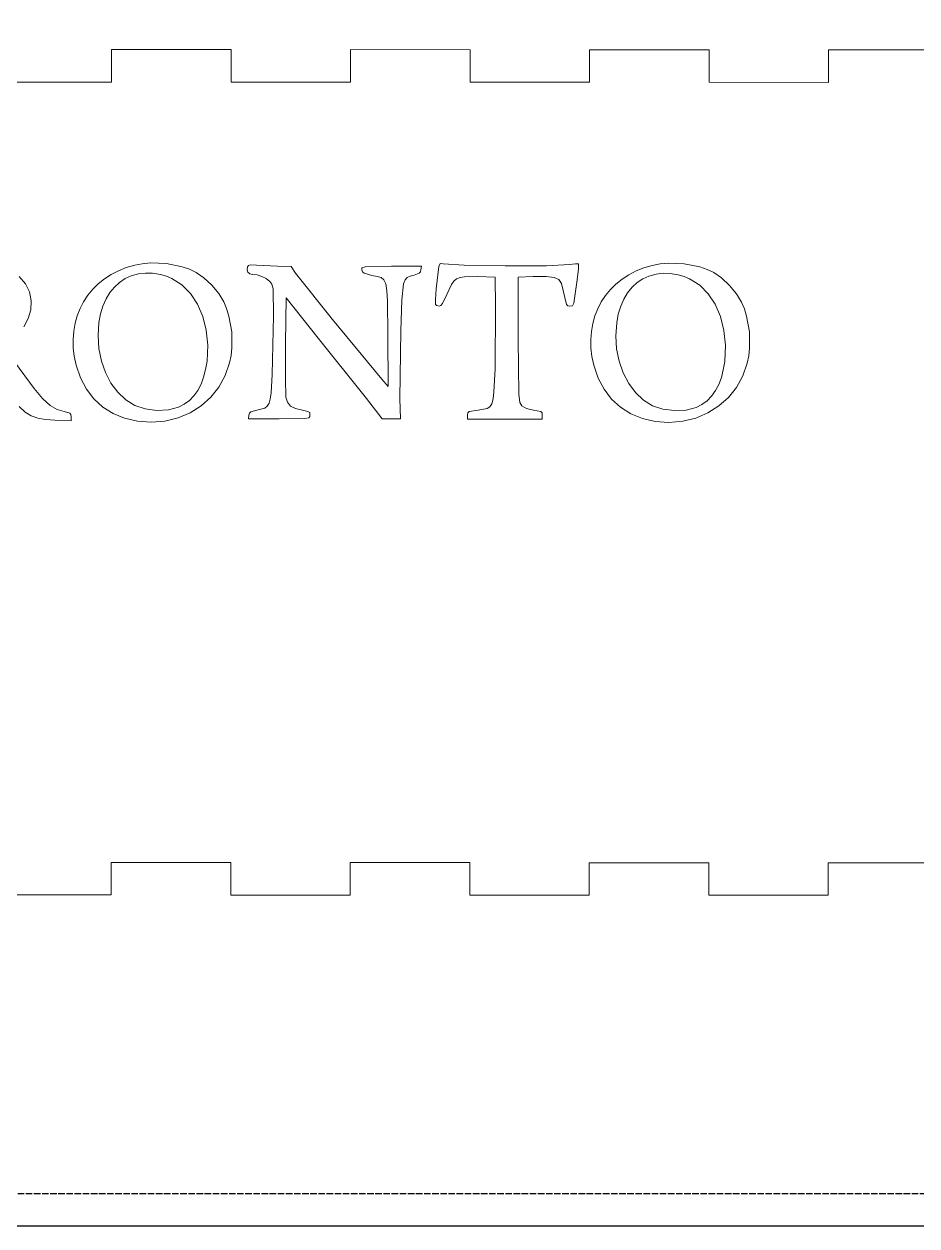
# Model space of a CAD drawing. Header units: millimetres. Extents: x 0 to 610, y 0 to 514.
# Drawn here: x 356.1 to 438.5, y 0 to 110.9 of the extents above; entities that cross this region are included whole.
import ezdxf

# ---------------------------------------------------------------- set-up
doc = ezdxf.new("R2010")
doc.units = ezdxf.units.MM
doc.header["$LTSCALE"] = 0.05
doc.linetypes.add('Dotted', pattern=[15, 12, -3])
doc.layers.get('0').update_dxf_attribs({"plot": 0})
doc.layers.add('CUT', color=1, linetype='Continuous', lineweight=0)
doc.layers.add('ETCH', color=5, linetype='Continuous', lineweight=0)

# ---------------------------------------------------------------- blocks, each defined once
blk = doc.blocks.new('bottom_outer')
for points in [[(-479.62, 78), (-490.64, 78), (-490.64, 75), (-501.67, 75), (-501.67, 78), (-512.69, 78), (-512.69, 75), (-523.72, 75), (-523.72, 78), (-534.74, 78), (-534.74, 75), (-545.77, 75), (-545.77, 78), (-556.79, 78), (-556.79, 75), (-567.82, 75)], [(-567.82, 0), (-556.79, 0), (-556.79, 3), (-545.77, 3), (-545.77, 0), (-534.74, 0), (-534.74, 3), (-523.72, 3), (-523.72, 0), (-512.69, 0), (-512.69, 3), (-501.67, 3), (-501.67, 0), (-490.64, 0), (-490.64, 3), (-479.62, 3)]]:
    blk.add_lwpolyline(points)

msp = doc.modelspace()

# ---------------------------------------------------------------- linework, layer by layer
msp.add_lwpolyline([(0, 0), (610, 0), (610, 457), (0, 457)], close=True)
at = {"linetype": 'Dotted'}
msp.add_lwpolyline([(3, 3), (607, 3), (607, 454), (3, 454)], close=True, dxfattribs=at)
at = {"layer": 'ETCH'}
for points in [[(366.3, 88.65), (365.52, 88.42), (364.8, 88.13), (364.12, 87.78), (363.5, 87.38), (362.93, 86.92), (362.42, 86.42), (361.97, 85.87), (361.58, 85.27), (361.26, 84.64), (360.99, 83.98), (360.8, 83.28), (360.67, 82.55), (360.61, 81.8), (360.63, 81.03), (360.72, 80.24), (360.89, 79.43), (361.29, 78.25), (361.84, 77.21), (362.53, 76.3), (363.35, 75.55), (364.31, 74.95), (365.37, 74.52), (366.55, 74.25), (367.82, 74.16), (369.09, 74.26), (370.3, 74.56), (371.41, 75.03), (372.42, 75.67), (373.31, 76.46), (374.05, 77.39), (374.64, 78.45), (375.05, 79.62), (375.19, 80.3), (375.27, 81.02), (375.25, 82.5), (374.99, 83.95), (374.78, 84.63), (374.52, 85.26), (374.05, 86.02), (373.41, 86.79), (372.68, 87.48), (371.96, 87.98), (371.35, 88.27), (370.68, 88.5), (369.24, 88.79), (367.74, 88.85), (367, 88.78), (366.3, 88.65), (366.3, 88.65)], [(394.36, 88.53), (394.11, 86.47), (394.04, 85.48), (394.05, 85), (394.19, 84.91), (394.4, 84.87), (394.56, 84.93), (394.71, 85.12), (395.09, 85.94), (395.52, 86.87), (395.74, 87.17), (396, 87.37), (396.32, 87.5), (396.73, 87.57), (397.93, 87.59), (399.55, 87.54), (399.59, 84.86), (399.55, 79.08), (399.45, 76.95), (399.38, 76.3), (399.26, 75.85), (399.08, 75.57), (398.82, 75.42), (397.98, 75.28), (397.17, 75.14), (397.04, 75.02), (397.02, 74.82), (397.02, 74.45), (400.46, 74.45), (403.91, 74.45), (403.91, 74.82), (403.88, 75.01), (403.77, 75.13), (403.11, 75.26), (402.44, 75.42), (402.01, 75.68), (401.83, 75.97), (401.73, 76.73), (401.69, 81.77), (401.69, 87.54), (403.07, 87.59), (404.26, 87.6), (405.01, 87.52), (405.44, 87.32), (405.67, 86.96), (405.98, 85.67), (406.13, 85), (406.25, 84.89), (406.44, 84.86), (406.68, 84.89), (406.82, 85.14), (407.13, 87.28), (407.24, 88.31), (407.24, 88.78), (406.97, 88.78), (406.41, 88.69), (404.3, 88.59), (400.47, 88.57), (396.69, 88.63), (394.77, 88.76), (394.49, 88.79), (394.36, 88.53), (394.36, 88.53)], [(414.06, 88.62), (413.29, 88.4), (412.56, 88.11), (411.89, 87.76), (411.27, 87.36), (410.7, 86.9), (410.19, 86.39), (409.74, 85.84), (409.35, 85.25), (409.02, 84.62), (408.76, 83.96), (408.57, 83.26), (408.44, 82.53), (408.38, 81.78), (408.4, 81.01), (408.49, 80.22), (408.66, 79.41), (409.06, 78.23), (409.61, 77.19), (410.3, 76.28), (411.12, 75.53), (412.07, 74.93), (413.14, 74.5), (414.32, 74.23), (415.59, 74.14), (416.86, 74.24), (418.07, 74.53), (419.18, 75.01), (420.19, 75.65), (421.08, 76.44), (421.82, 77.37), (422.41, 78.43), (422.82, 79.6), (422.96, 80.28), (423.04, 81), (423.02, 82.48), (422.76, 83.93), (422.55, 84.61), (422.28, 85.24), (421.82, 86), (421.17, 86.77), (420.44, 87.46), (419.73, 87.96), (419.12, 88.25), (418.45, 88.48), (417.01, 88.77), (415.51, 88.82), (414.77, 88.76), (414.06, 88.62), (414.06, 88.62)], [(368.68, 87.77), (369.22, 87.62), (369.73, 87.41), (370.66, 86.83), (371.46, 86.03), (372.1, 85.06), (372.59, 83.92), (372.9, 82.65), (373.03, 81.27), (372.97, 79.79), (372.84, 79.02), (372.66, 78.31), (372.42, 77.66), (372.12, 77.09), (371.76, 76.59), (371.34, 76.16), (370.87, 75.81), (370.35, 75.54), (369.42, 75.29), (368.35, 75.24), (367.27, 75.38), (366.32, 75.69), (365.48, 76.22), (364.74, 76.92), (364.11, 77.76), (363.6, 78.73), (363.22, 79.8), (362.99, 80.95), (362.92, 82.14), (363, 83.35), (363.15, 84.14), (363.37, 84.87), (363.66, 85.53), (364.01, 86.11), (364.42, 86.62), (364.89, 87.05), (365.41, 87.4), (365.97, 87.65), (366.64, 87.84), (367.28, 87.92), (367.94, 87.89), (368.68, 87.77), (368.68, 87.77)], [(376.72, 88.49), (376.67, 88.21), (376.74, 87.99), (376.91, 87.84), (377.18, 87.78), (377.59, 87.74), (378.02, 87.6), (378.42, 87.4), (378.77, 87.14), (378.96, 86.9), (379.06, 86.47), (379.09, 83.97), (378.98, 78.57), (378.88, 76.85), (378.8, 76.29), (378.69, 75.9), (378.52, 75.63), (378.29, 75.45), (377.57, 75.26), (377.01, 75.1), (376.89, 74.98), (376.84, 74.8), (376.79, 74.46), (379.63, 74.46), (381.96, 74.5), (382.37, 74.57), (382.47, 74.69), (382.47, 75.04), (382.28, 75.15), (381.78, 75.26), (381.12, 75.41), (380.67, 75.64), (380.39, 75.99), (380.25, 76.48), (380.2, 78.2), (380.21, 81.38), (380.26, 85.62), (383.24, 81.92), (387.68, 76.34), (389.13, 74.47), (389.98, 74.46), (390.82, 74.46), (390.77, 76.33), (390.85, 82.6), (390.95, 85.43), (391.11, 86.91), (391.25, 87.29), (391.45, 87.51), (391.73, 87.64), (392.09, 87.73), (392.54, 87.91), (392.66, 88.04), (392.71, 88.21), (392.75, 88.54), (389.98, 88.54), (387.56, 88.5), (387.27, 88.4), (387.26, 88.21), (387.31, 88.03), (387.46, 87.9), (388.19, 87.7), (388.68, 87.61), (389.04, 87.49), (389.29, 87.28), (389.46, 86.91), (389.55, 86.29), (389.61, 85.35), (389.64, 82.22), (389.69, 77.44), (389.1, 78.13), (384.54, 83.63), (381.13, 87.89), (380.72, 88.53), (379.48, 88.55), (377.53, 88.64), (376.94, 88.67), (376.8, 88.61), (376.72, 88.49), (376.72, 88.49)], [(416.45, 87.75), (416.99, 87.6), (417.5, 87.39), (418.43, 86.81), (419.22, 86.01), (419.87, 85.04), (420.36, 83.9), (420.67, 82.63), (420.8, 81.25), (420.74, 79.77), (420.61, 79), (420.43, 78.28), (420.19, 77.64), (419.89, 77.07), (419.53, 76.57), (419.11, 76.14), (418.64, 75.79), (418.12, 75.52), (417.19, 75.27), (416.12, 75.22), (415.04, 75.36), (414.09, 75.67), (413.25, 76.2), (412.51, 76.9), (411.88, 77.74), (411.37, 78.71), (410.99, 79.78), (410.76, 80.92), (410.68, 82.11), (410.77, 83.33), (410.92, 84.12), (411.14, 84.85), (411.43, 85.51), (411.78, 86.09), (412.19, 86.6), (412.66, 87.03), (413.17, 87.38), (413.74, 87.63), (414.41, 87.82), (415.05, 87.9), (415.71, 87.87), (416.45, 87.75), (416.45, 87.75)], [(356.06, 82.94), (356.47, 83.71), (356.7, 84.52), (356.74, 85.36), (356.58, 86.17), (356.22, 86.93), (355.64, 87.59)], [(355.63, 75.61), (356.18, 75.09), (356.74, 74.74), (357.35, 74.53), (358.07, 74.41), (358.94, 74.35), (360.43, 74.27), (360.43, 74.65), (360.41, 74.86), (360.32, 74.99), (359.8, 75.13), (359.15, 75.32), (358.5, 75.71), (357.8, 76.35), (357.03, 77.26), (355.22, 79.71)]]:
    msp.add_lwpolyline(points, dxfattribs=at)

# ---------------------------------------------------------------- block references
at = {"layer": 'CUT', "rotation": 179.9750312342608}
msp.add_blockref('bottom_outer', (-126.47, 108.75), dxfattribs=at)

doc.saveas('drawing.dxf')
